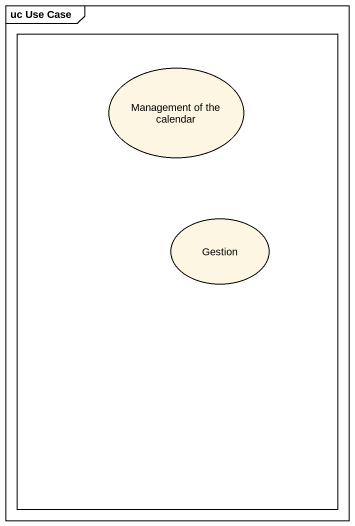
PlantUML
@startuml
mainframe uc Use Case
rectangle " " as rectangle1 {
  usecase "Management of the calendar" as Management_of_the_calendar
  usecase Gestion
}
@enduml
